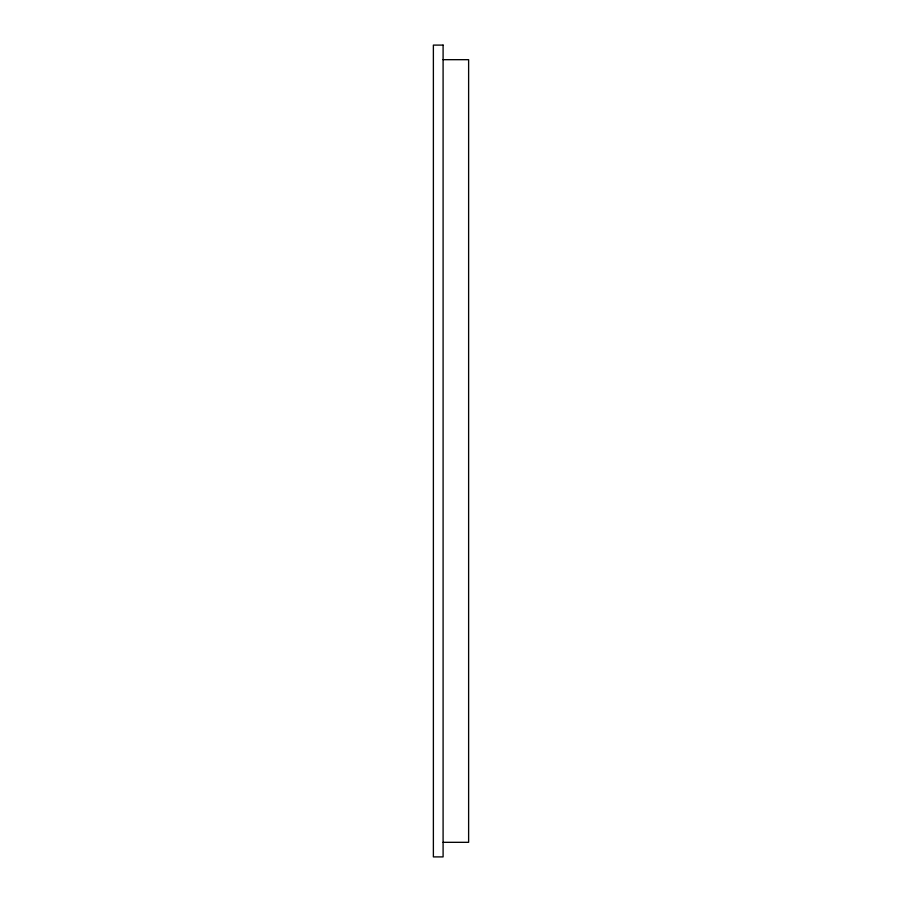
<?xml version="1.0" encoding="UTF-8"?>
<svg xmlns="http://www.w3.org/2000/svg" width="902" height="902" viewBox="0 0 902 902"><rect width="100%" height="100%" fill="white"/><g stroke="black" fill="none" stroke-linecap="round" stroke-linejoin="round"><path stroke-width="1.35" d="M443.096 59.679L468.623 59.679L468.623 842.321L443.096 842.321M443.096 45.1L433.377 45.1L433.377 856.9L443.096 856.9L443.096 45.1"/></g></svg>
